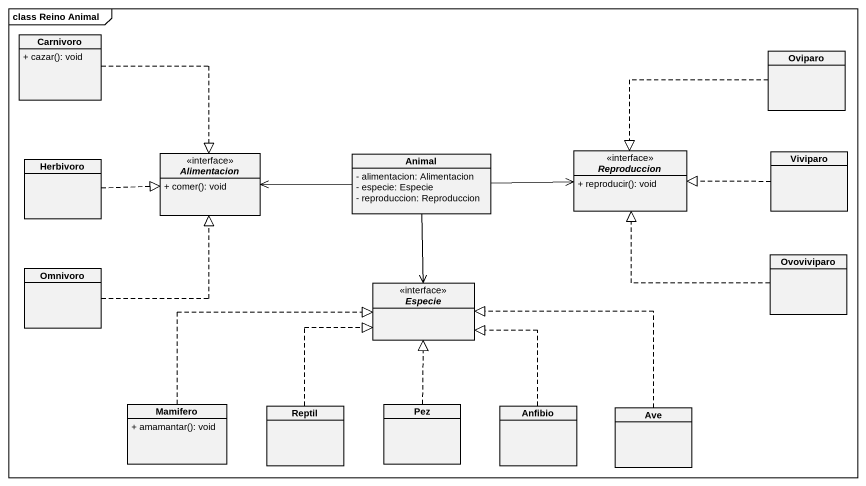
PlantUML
@startuml
mainframe class Reino Animal
hide circle
hide empty members
skinparam classAttributeIconSize 0
class Carnivoro {
  + cazar(): void
}
class Oviparo
class Herbivoro
interface Alimentacion {
  + comer(): void
}
class Animal {
  - alimentacion: Alimentacion
  - especie: Especie
  - reproduccion: Reproduccion
}
interface Reproduccion {
  + reproducir(): void
}
class Viviparo
class Omnivoro
class Ovoviviparo
interface Especie
class Mamifero {
  + amamantar(): void
}
class Reptil
class Pez
class Anfibio
class Ave
Carnivoro ..|> Alimentacion
Oviparo .left.|> Reproduccion
Herbivoro .right.|> Alimentacion
Animal -left-> Alimentacion
Animal -right-> Reproduccion
Animal --> Especie
Viviparo .left.|> Reproduccion
Omnivoro .up.|> Alimentacion
Ovoviviparo .left.|> Reproduccion
Mamifero .right.|> Especie
Reptil .up.|> Especie
Pez .up.|> Especie
Anfibio .up.|> Especie
Ave .left.|> Especie
@enduml
